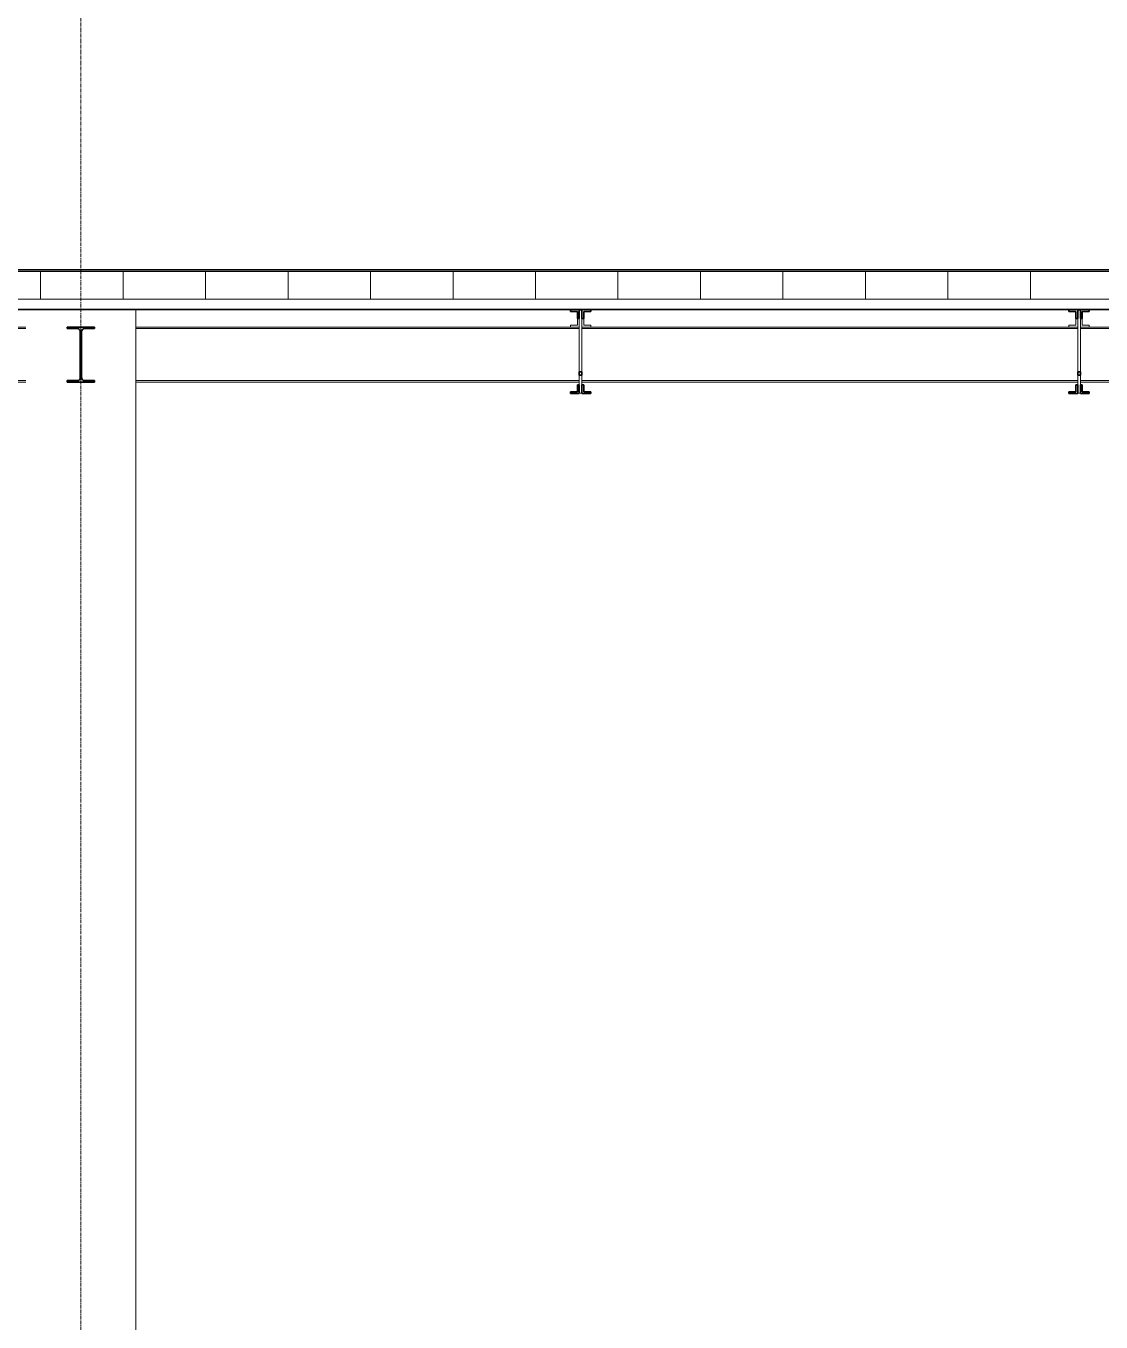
# Model space of a CAD drawing. Header units: millimetres. Extents: x -31954 to 493870, y 99509 to 604061.
# Drawn here: x 414957 to 418867, y 126437 to 131149 of the extents above; entities that cross this region are included whole.
import ezdxf

# ---------------------------------------------------------------- set-up
doc = ezdxf.new("R2010")
doc.units = ezdxf.units.MM
doc.header["$LTSCALE"] = 10
doc.linetypes.add('Center', pattern=[2, 1.25, -0.25, 0.25, -0.25])
for name, color, linetype, lineweight in [('A-COLS', 4, 'Continuous', 9), ('A-FLOR-LEVL', 6, 'Continuous', 9), ('A-ROOF', 4, 'Continuous', 9), ('A-ROOF-PATT', 8, 'Continuous', 35), ('S-BEAM-STEEL-SECTION', 4, 'Continuous', 20), ('S-GRID', 6, 'Center', 9)]:
    doc.layers.add(name, color=color, linetype=linetype, lineweight=lineweight)

msp = doc.modelspace()

# ---------------------------------------------------------------- hatches: boundary and pattern name
at = {"layer": 'S-BEAM-STEEL-SECTION'}
h = msp.add_hatch(dxfattribs=at)
h.set_pattern_fill('FP_5', color=256, style=0, pattern_type=2)
h.set_pattern_definition([(45, (387709.94, 126842.97), (-247.4874, 247.4874), []), (45, (387709.94, 127217.97), (-247.4874, 247.4874), [])])
h.paths.add_polyline_path([(415106.8, 129854.5), (415206.8, 129854.5), (415206.8, 129859.7), (415170.8, 129859.7), (415162.4, 129863.1), (415159, 129871.5), (415159, 130037.5), (415162.4, 130045.8), (415170.8, 130049.3), (415206.8, 130049.3), (415206.8, 130054.5), (415106.8, 130054.5), (415106.8, 130049.3), (415142.9, 130049.3), (415151.2, 130045.8), (415154.7, 130037.5), (415154.7, 129871.5), (415151.2, 129863.1), (415142.9, 129859.7), (415106.8, 129859.7)], flags=0)

# ---------------------------------------------------------------- linework, layer by layer
at = {"layer": 'A-COLS'}
msp.add_line((415356.8, 122118), (415356.8, 130118), dxfattribs=at)
at = {"layer": 'A-FLOR-LEVL', "linetype": 'Center'}
msp.add_line((380371.9, 130118), (427657.2, 130118), dxfattribs=at)
at = {"layer": 'A-ROOF', "lineweight": 35}
for p, q in [((422546.8, 130263), (384146.8, 130263)), ((393606.8, 130118), (422546.8, 130118))]:
    msp.add_line(p, q, dxfattribs=at)
at = {"layer": 'A-ROOF'}
for p, q in [((384146.8, 130256), (422546.8, 130256)), ((384146.8, 130156), (422546.8, 130156))]:
    msp.add_line(p, q, dxfattribs=at)
at = {"layer": 'A-ROOF-PATT', "lineweight": 9}
for p, q in [((415009.9, 130156), (415009.9, 130256)), ((415309.9, 130156), (415309.9, 130256)), ((415609.9, 130156), (415609.9, 130256)), ((415909.9, 130156), (415909.9, 130256)), ((416209.9, 130156), (416209.9, 130256)), ((416509.9, 130156), (416509.9, 130256)), ((416809.9, 130156), (416809.9, 130256)), ((417109.9, 130156), (417109.9, 130256)), ((417409.9, 130156), (417409.9, 130256)), ((417709.9, 130156), (417709.9, 130256)), ((418009.9, 130156), (418009.9, 130256)), ((418309.9, 130156), (418309.9, 130256)), ((418609.9, 130156), (418609.9, 130256))]:
    msp.add_line(p, q, dxfattribs=at)
at = {"layer": 'S-BEAM-STEEL-SECTION', "lineweight": 35}
for p, q in [((416969.3, 130118), (416937.3, 130118)), ((416937.3, 130118), (416937.3, 130111.5)), ((416937.3, 130111.5), (416962.8, 130111.5)), ((416962.8, 130111.5), (416962.8, 130086)), ((416969.3, 130086), (416969.3, 130118)), ((416978.8, 130118), (416978.8, 130086)), ((417010.8, 130118), (416978.8, 130118)), ((416985.3, 130086), (416985.3, 130111.5)), ((416985.3, 130111.5), (417010.8, 130111.5)), ((417010.8, 130111.5), (417010.8, 130118)), ((418781.8, 130118), (418749.8, 130118)), ((418749.8, 130118), (418749.8, 130111.5)), ((418749.8, 130111.5), (418775.3, 130111.5)), ((418775.3, 130111.5), (418775.3, 130086)), ((418781.8, 130086), (418781.8, 130118)), ((418791.3, 130118), (418791.3, 130086)), ((418823.3, 130118), (418791.3, 130118)), ((418797.8, 130086), (418797.8, 130111.5)), ((418797.8, 130111.5), (418823.3, 130111.5)), ((418823.3, 130111.5), (418823.3, 130118)), ((415206.8, 130054.5), (415106.8, 130054.5)), ((415106.8, 130054.5), (415106.8, 130049.3)), ((415206.8, 130049.3), (415206.8, 130054.5)), ((416962.8, 130086), (416969.3, 130086)), ((416978.8, 130086), (416985.3, 130086)), ((418775.3, 130086), (418781.8, 130086)), ((418791.3, 130086), (418797.8, 130086)), ((415106.8, 130049.3), (415142.9, 130049.3)), ((415154.7, 130037.5), (415154.7, 129871.5)), ((415159, 129871.5), (415159, 130037.5)), ((415170.8, 130049.3), (415206.8, 130049.3)), ((416978.8, 129892), (416969.3, 129892)), ((416969.3, 129892), (416969.3, 129879.1)), ((416969.3, 129879.1), (416978.8, 129879.1)), ((416978.8, 129879.1), (416978.8, 129892)), ((418791.3, 129892), (418781.8, 129892)), ((418781.8, 129892), (418781.8, 129879.1)), ((418781.8, 129879.1), (418791.3, 129879.1)), ((418791.3, 129879.1), (418791.3, 129892)), ((415142.9, 129859.7), (415106.8, 129859.7)), ((415106.8, 129859.7), (415106.8, 129854.5)), ((415106.8, 129854.5), (415206.8, 129854.5)), ((415206.8, 129859.7), (415170.8, 129859.7)), ((415206.8, 129854.5), (415206.8, 129859.7)), ((416962.8, 129819.5), (416937.3, 129819.5)), ((416937.3, 129819.5), (416937.3, 129813)), ((416969.3, 129845), (416962.8, 129845)), ((416962.8, 129845), (416962.8, 129819.5)), ((416969.3, 129813), (416969.3, 129845)), ((416985.3, 129845), (416978.8, 129845)), ((416978.8, 129845), (416978.8, 129813)), ((416985.3, 129819.5), (416985.3, 129845)), ((417010.8, 129819.5), (416985.3, 129819.5)), ((417010.8, 129813), (417010.8, 129819.5)), ((418775.3, 129819.5), (418749.8, 129819.5)), ((418749.8, 129819.5), (418749.8, 129813)), ((418781.8, 129845), (418775.3, 129845)), ((418775.3, 129845), (418775.3, 129819.5)), ((418781.8, 129813), (418781.8, 129845)), ((418797.8, 129845), (418791.3, 129845)), ((418791.3, 129845), (418791.3, 129813)), ((418797.8, 129819.5), (418797.8, 129845)), ((418823.3, 129819.5), (418797.8, 129819.5)), ((418823.3, 129813), (418823.3, 129819.5)), ((416937.3, 129813), (416969.3, 129813)), ((416978.8, 129813), (417010.8, 129813)), ((418749.8, 129813), (418781.8, 129813)), ((418791.3, 129813), (418823.3, 129813))]:
    msp.add_line(p, q, dxfattribs=at)
at = {"layer": 'S-BEAM-STEEL-SECTION'}
for p, q in [((416969.3, 130116.4), (416978.8, 130116.4)), ((418781.8, 130116.4), (418791.3, 130116.4)), ((414956.8, 130054.5), (413385.8, 130054.5)), ((416937.3, 130054.5), (415356.8, 130054.5)), ((416962.8, 130061), (416937.3, 130061)), ((416937.3, 130061), (416937.3, 130054.5)), ((416937.3, 130054.5), (416969.3, 130054.5)), ((416962.8, 130086), (416962.8, 130061)), ((416969.3, 129892), (416969.3, 130086)), ((416978.8, 130086), (416978.8, 129892)), ((416978.8, 130054.5), (417010.8, 130054.5)), ((416985.3, 130061), (416985.3, 130086)), ((417010.8, 130061), (416985.3, 130061)), ((417010.8, 130054.5), (417010.8, 130061)), ((418749.8, 130054.5), (417010.8, 130054.5)), ((418775.3, 130061), (418749.8, 130061)), ((418749.8, 130061), (418749.8, 130054.5)), ((418749.8, 130054.5), (418781.8, 130054.5)), ((418775.3, 130086), (418775.3, 130061)), ((418781.8, 129892), (418781.8, 130086)), ((418791.3, 130086), (418791.3, 129892)), ((418791.3, 130054.5), (418823.3, 130054.5)), ((418797.8, 130061), (418797.8, 130086)), ((418823.3, 130061), (418797.8, 130061)), ((418823.3, 130054.5), (418823.3, 130061)), ((420562.3, 130054.5), (418823.3, 130054.5)), ((414956.8, 130049.3), (413353.8, 130049.3)), ((416969.3, 130049.3), (415356.8, 130049.3)), ((418781.8, 130049.3), (416978.8, 130049.3)), ((420594.3, 130049.3), (418791.3, 130049.3)), ((416969.3, 129845), (416969.3, 129879.1)), ((416978.8, 129879.1), (416978.8, 129845)), ((418781.8, 129845), (418781.8, 129879.1)), ((418791.3, 129879.1), (418791.3, 129845)), ((413353.8, 129859.7), (414956.8, 129859.7)), ((414956.8, 129854.5), (413353.8, 129854.5)), ((415356.8, 129859.7), (416969.3, 129859.7)), ((416969.3, 129854.5), (415356.8, 129854.5)), ((416978.8, 129859.7), (418781.8, 129859.7)), ((418781.8, 129854.5), (416978.8, 129854.5)), ((418791.3, 129859.7), (420594.3, 129859.7)), ((420594.3, 129854.5), (418791.3, 129854.5)), ((416978.8, 129814.6), (416969.3, 129814.6)), ((418791.3, 129814.6), (418781.8, 129814.6))]:
    msp.add_line(p, q, dxfattribs=at)
at = {"layer": 'S-BEAM-STEEL-SECTION', "lineweight": 35}
for centre, start, end in [((415142.9, 130037.5), 0, 90), ((415170.8, 130037.5), 90, 180), ((415142.9, 129871.5), 270, 0), ((415170.8, 129871.5), 180, 270)]:
    msp.add_arc(centre, 11.8, start, end, dxfattribs=at)
at = {"layer": 'S-GRID'}
msp.add_line((415156.8, 118568), (415156.8, 136368), dxfattribs=at)

doc.saveas('drawing.dxf')
